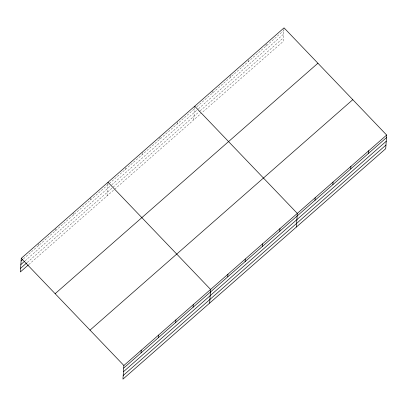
<?xml version="1.0" encoding="UTF-8"?>
<svg xmlns="http://www.w3.org/2000/svg" width="407" height="407" viewBox="0 0 407 407"><rect width="100%" height="100%" fill="white"/><g stroke="black" fill="none" stroke-linecap="round" stroke-linejoin="round"><path stroke-width="0.31" stroke-dasharray="2.04 1.53" d="M38.446 245.68L38.589 243.62M55.79 230.474L55.932 228.408M73.133 215.262L73.275 213.197M90.476 200.056L90.649 197.471M107.066 195.899L107.957 182.779M125.163 169.633L125.336 167.053M142.506 154.426L142.643 152.36M159.844 139.214L160.022 136.635M177.187 124.003L177.366 121.423M193.778 119.851L194.673 106.731M212.403 93.122L212.54 91.061M230.27 77.452L230.408 75.387M248.138 61.783L248.28 59.717M266.005 46.113L266.183 43.529M284.015 28.378L283.119 41.499L201.77 112.841M23.448 258.837L194.531 108.796M196.881 106.731L283.872 30.444M25.071 260.841L111.32 185.205M111.788 184.793L198.046 109.142M198.514 108.73L283.623 34.091M27.162 262.546L199.669 111.253M200.142 110.841L283.369 37.851M28.785 264.55L201.302 113.253"/><path stroke-width="0.61" d="M386.65 135.053L123.881 365.501L122.95 379.141L385.719 148.687L386.65 135.053L284.05 27.859L21.281 258.313L20.35 271.947L28.317 264.962M141.046 352.874L141.224 350.29M158.389 337.662L158.567 335.083M175.732 322.456L175.91 319.871M193.076 307.244L193.249 304.665M209.666 303.093L210.592 289.453L107.992 182.26M227.762 276.826L227.935 274.242M245.106 261.615L245.279 259.035M262.449 246.403L262.622 243.824M279.787 231.196L279.965 228.612M296.377 227.045L297.308 213.405L194.709 106.212M315.003 200.315L315.176 197.731M332.87 184.646L333.043 182.061M350.737 168.971L350.915 166.392M368.605 153.302L368.783 150.722M21.103 260.892L22.512 259.661M20.854 264.54L24.603 261.253M20.599 268.299L26.694 262.958M55.138 293.686L317.908 63.233M90.023 330.128L352.793 99.679M123.703 368.086L386.472 137.632M123.453 371.733L386.228 141.28M123.199 375.493L385.968 145.04M21.281 258.313L123.881 365.501"/></g></svg>
